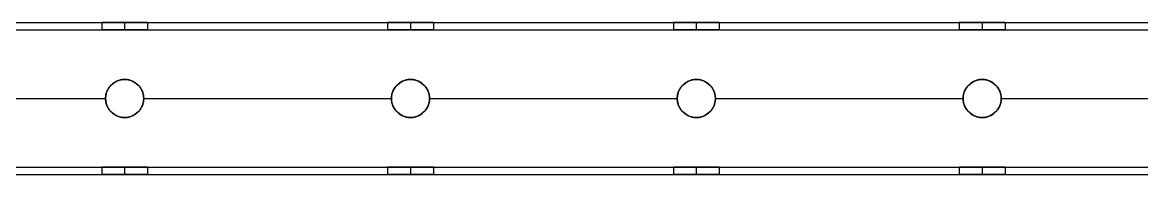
# Model space of a CAD drawing. Header units: millimetres. Extents: x 1279 to 9834, y -699 to 998.
# Drawn here: x 8812.1 to 9105.7, y -604.7 to -564.7 of the extents above; entities that cross this region are included whole.
import ezdxf

# ---------------------------------------------------------------- set-up
doc = ezdxf.new("R2010")
doc.units = ezdxf.units.MM
doc.header["$MEASUREMENT"] = 0
doc.layers.add('staal', color=7, linetype='Continuous', true_color=0x4c4c4c)

msp = doc.modelspace()

# ---------------------------------------------------------------- linework, layer by layer
at = {"layer": 'staal'}
for p, q in [((8832.89, -564.65, 2333.36), (8832.89, -566.65, 2333.36)), ((8838.89, -564.65, 2339.36), (8838.89, -566.65, 2339.36)), ((8838.89, -564.65, 2327.36), (8838.89, -566.65, 2327.36)), ((8844.89, -564.65, 2333.36), (8844.89, -566.65, 2333.36)), ((8907.89, -564.65, 2333.36), (8907.89, -566.65, 2333.36)), ((8913.89, -564.65, 2339.36), (8913.89, -566.65, 2339.36)), ((8913.89, -564.65, 2327.36), (8913.89, -566.65, 2327.36)), ((8919.89, -564.65, 2333.36), (8919.89, -566.65, 2333.36)), ((8982.89, -564.65, 2333.36), (8982.89, -566.65, 2333.36)), ((8988.89, -564.65, 2339.36), (8988.89, -566.65, 2339.36)), ((8988.89, -564.65, 2327.36), (8988.89, -566.65, 2327.36)), ((8994.89, -564.65, 2333.36), (8994.89, -566.65, 2333.36)), ((9057.89, -564.65, 2333.36), (9057.89, -566.65, 2333.36)), ((9063.89, -564.65, 2339.36), (9063.89, -566.65, 2339.36)), ((9063.89, -564.65, 2327.36), (9063.89, -566.65, 2327.36)), ((9069.89, -564.65, 2333.36), (9069.89, -566.65, 2333.36)), ((8838.89, -579.65, 2313.36), (8838.89, -579.65, 2315.36)), ((8838.89, -579.65, 2351.36), (8838.89, -579.65, 2353.36)), ((8913.89, -579.65, 2313.36), (8913.89, -579.65, 2315.36)), ((8913.89, -579.65, 2351.36), (8913.89, -579.65, 2353.36)), ((8988.89, -579.65, 2313.36), (8988.89, -579.65, 2315.36)), ((8988.89, -579.65, 2351.36), (8988.89, -579.65, 2353.36)), ((9063.89, -579.65, 2313.36), (9063.89, -579.65, 2315.36)), ((9063.89, -579.65, 2351.36), (9063.89, -579.65, 2353.36)), ((8833.89, -584.65, 2351.36), (8833.89, -584.65, 2353.36)), ((8833.89, -584.65, 2313.36), (8833.89, -584.65, 2315.36)), ((8843.89, -584.65, 2351.36), (8843.89, -584.65, 2353.36)), ((8843.89, -584.65, 2313.36), (8843.89, -584.65, 2315.36)), ((8908.89, -584.65, 2351.36), (8908.89, -584.65, 2353.36)), ((8908.89, -584.65, 2313.36), (8908.89, -584.65, 2315.36)), ((8918.89, -584.65, 2351.36), (8918.89, -584.65, 2353.36)), ((8918.89, -584.65, 2313.36), (8918.89, -584.65, 2315.36)), ((8983.89, -584.65, 2351.36), (8983.89, -584.65, 2353.36)), ((8983.89, -584.65, 2313.36), (8983.89, -584.65, 2315.36)), ((8993.89, -584.65, 2351.36), (8993.89, -584.65, 2353.36)), ((8993.89, -584.65, 2313.36), (8993.89, -584.65, 2315.36)), ((9058.89, -584.65, 2351.36), (9058.89, -584.65, 2353.36)), ((9058.89, -584.65, 2313.36), (9058.89, -584.65, 2315.36)), ((9068.89, -584.65, 2351.36), (9068.89, -584.65, 2353.36)), ((9068.89, -584.65, 2313.36), (9068.89, -584.65, 2315.36)), ((8838.89, -589.65, 2351.36), (8838.89, -589.65, 2353.36)), ((8838.89, -589.65, 2313.36), (8838.89, -589.65, 2315.36)), ((8913.89, -589.65, 2351.36), (8913.89, -589.65, 2353.36)), ((8913.89, -589.65, 2313.36), (8913.89, -589.65, 2315.36)), ((8988.89, -589.65, 2351.36), (8988.89, -589.65, 2353.36)), ((8988.89, -589.65, 2313.36), (8988.89, -589.65, 2315.36)), ((9063.89, -589.65, 2351.36), (9063.89, -589.65, 2353.36)), ((9063.89, -589.65, 2313.36), (9063.89, -589.65, 2315.36)), ((8832.89, -602.65, 2333.36), (8832.89, -604.65, 2333.36)), ((8838.89, -602.65, 2339.36), (8838.89, -604.65, 2339.36)), ((8838.89, -602.65, 2327.36), (8838.89, -604.65, 2327.36)), ((8844.89, -602.65, 2333.36), (8844.89, -604.65, 2333.36)), ((8907.89, -602.65, 2333.36), (8907.89, -604.65, 2333.36)), ((8913.89, -602.65, 2339.36), (8913.89, -604.65, 2339.36)), ((8913.89, -602.65, 2327.36), (8913.89, -604.65, 2327.36)), ((8919.89, -602.65, 2333.36), (8919.89, -604.65, 2333.36)), ((8982.89, -602.65, 2333.36), (8982.89, -604.65, 2333.36)), ((8988.89, -602.65, 2339.36), (8988.89, -604.65, 2339.36)), ((8988.89, -602.65, 2327.36), (8988.89, -604.65, 2327.36)), ((8994.89, -602.65, 2333.36), (8994.89, -604.65, 2333.36)), ((9057.89, -602.65, 2333.36), (9057.89, -604.65, 2333.36)), ((9063.89, -602.65, 2339.36), (9063.89, -604.65, 2339.36)), ((9063.89, -602.65, 2327.36), (9063.89, -604.65, 2327.36)), ((9069.89, -602.65, 2333.36), (9069.89, -604.65, 2333.36))]:
    msp.add_line(p, q, dxfattribs=at)
for centre in [(8838.89, -584.65, 2313.36), (8838.89, -584.65, 2352.36), (8838.89, -584.65, 2314.36), (8913.89, -584.65, 2313.36), (8913.89, -584.65, 2352.36), (8913.89, -584.65, 2314.36), (8988.89, -584.65, 2313.36), (8988.89, -584.65, 2352.36), (8988.89, -584.65, 2314.36), (9063.89, -584.65, 2313.36), (9063.89, -584.65, 2352.36), (9063.89, -584.65, 2314.36)]:
    msp.add_circle(centre, 5, dxfattribs=at)
for points in [[(8556.39, -566.65, 2351.36), (9176.39, -566.65, 2351.36), (9796.39, -566.65, 2351.36)], [(8556.39, -566.65, 2315.36), (9176.39, -566.65, 2315.36), (9796.39, -566.65, 2315.36)], [(8558.39, -564.65, 2313.36), (9176.39, -564.65, 2313.36), (9794.39, -564.65, 2313.36)], [(8558.39, -564.65, 2353.36), (9176.39, -564.65, 2353.36), (9794.39, -564.65, 2353.36)], [(8769.89, -564.65, 2333.36), (8801.39, -564.65, 2333.36), (8832.89, -564.65, 2333.36)], [(8769.89, -566.65, 2333.36), (8801.39, -566.65, 2333.36), (8832.89, -566.65, 2333.36)], [(8844.89, -564.65, 2333.36), (8876.39, -564.65, 2333.36), (8907.89, -564.65, 2333.36)], [(8844.89, -566.65, 2333.36), (8876.39, -566.65, 2333.36), (8907.89, -566.65, 2333.36)], [(8919.89, -564.65, 2333.36), (8951.39, -564.65, 2333.36), (8982.89, -564.65, 2333.36)], [(8919.89, -566.65, 2333.36), (8951.39, -566.65, 2333.36), (8982.89, -566.65, 2333.36)], [(8994.89, -564.65, 2333.36), (9026.39, -564.65, 2333.36), (9057.89, -564.65, 2333.36)], [(8994.89, -566.65, 2333.36), (9026.39, -566.65, 2333.36), (9057.89, -566.65, 2333.36)], [(9069.89, -564.65, 2333.36), (9101.39, -564.65, 2333.36), (9132.89, -564.65, 2333.36)], [(9069.89, -566.65, 2333.36), (9101.39, -566.65, 2333.36), (9132.89, -566.65, 2333.36)], [(8768.89, -584.65, 2353.36), (8801.39, -584.65, 2353.36), (8833.89, -584.65, 2353.36)], [(8768.89, -584.65, 2351.36), (8801.39, -584.65, 2351.36), (8833.89, -584.65, 2351.36)], [(8768.89, -584.65, 2315.36), (8801.39, -584.65, 2315.36), (8833.89, -584.65, 2315.36)], [(8768.89, -584.65, 2313.36), (8801.39, -584.65, 2313.36), (8833.89, -584.65, 2313.36)], [(8843.89, -584.65, 2353.36), (8876.39, -584.65, 2353.36), (8908.89, -584.65, 2353.36)], [(8843.89, -584.65, 2351.36), (8876.39, -584.65, 2351.36), (8908.89, -584.65, 2351.36)], [(8843.89, -584.65, 2315.36), (8876.39, -584.65, 2315.36), (8908.89, -584.65, 2315.36)], [(8843.89, -584.65, 2313.36), (8876.39, -584.65, 2313.36), (8908.89, -584.65, 2313.36)], [(8918.89, -584.65, 2353.36), (8951.39, -584.65, 2353.36), (8983.89, -584.65, 2353.36)], [(8918.89, -584.65, 2351.36), (8951.39, -584.65, 2351.36), (8983.89, -584.65, 2351.36)], [(8918.89, -584.65, 2315.36), (8951.39, -584.65, 2315.36), (8983.89, -584.65, 2315.36)], [(8918.89, -584.65, 2313.36), (8951.39, -584.65, 2313.36), (8983.89, -584.65, 2313.36)], [(8993.89, -584.65, 2353.36), (9026.39, -584.65, 2353.36), (9058.89, -584.65, 2353.36)], [(8993.89, -584.65, 2351.36), (9026.39, -584.65, 2351.36), (9058.89, -584.65, 2351.36)], [(8993.89, -584.65, 2315.36), (9026.39, -584.65, 2315.36), (9058.89, -584.65, 2315.36)], [(8993.89, -584.65, 2313.36), (9026.39, -584.65, 2313.36), (9058.89, -584.65, 2313.36)], [(9068.89, -584.65, 2353.36), (9101.39, -584.65, 2353.36), (9133.89, -584.65, 2353.36)], [(9068.89, -584.65, 2351.36), (9101.39, -584.65, 2351.36), (9133.89, -584.65, 2351.36)], [(9068.89, -584.65, 2315.36), (9101.39, -584.65, 2315.36), (9133.89, -584.65, 2315.36)], [(9068.89, -584.65, 2313.36), (9101.39, -584.65, 2313.36), (9133.89, -584.65, 2313.36)], [(8518.39, -604.65, 2313.36), (9176.39, -604.65, 2313.36), (9834.39, -604.65, 2313.36)], [(8518.39, -604.65, 2353.36), (9176.39, -604.65, 2353.36), (9834.39, -604.65, 2353.36)], [(8520.39, -602.65, 2351.36), (9176.39, -602.65, 2351.36), (9832.39, -602.65, 2351.36)], [(8520.39, -602.65, 2315.36), (9176.39, -602.65, 2315.36), (9832.39, -602.65, 2315.36)], [(8769.89, -602.65, 2333.36), (8801.39, -602.65, 2333.36), (8832.89, -602.65, 2333.36)], [(8769.89, -604.65, 2333.36), (8801.39, -604.65, 2333.36), (8832.89, -604.65, 2333.36)], [(8844.89, -602.65, 2333.36), (8876.39, -602.65, 2333.36), (8907.89, -602.65, 2333.36)], [(8844.89, -604.65, 2333.36), (8876.39, -604.65, 2333.36), (8907.89, -604.65, 2333.36)], [(8919.89, -602.65, 2333.36), (8951.39, -602.65, 2333.36), (8982.89, -602.65, 2333.36)], [(8919.89, -604.65, 2333.36), (8951.39, -604.65, 2333.36), (8982.89, -604.65, 2333.36)], [(8994.89, -602.65, 2333.36), (9026.39, -602.65, 2333.36), (9057.89, -602.65, 2333.36)], [(8994.89, -604.65, 2333.36), (9026.39, -604.65, 2333.36), (9057.89, -604.65, 2333.36)], [(9069.89, -602.65, 2333.36), (9101.39, -602.65, 2333.36), (9132.89, -602.65, 2333.36)], [(9069.89, -604.65, 2333.36), (9101.39, -604.65, 2333.36), (9132.89, -604.65, 2333.36)]]:
    msp.add_open_spline(points, degree=2, dxfattribs=at)
for points, weights, knots in [([(8838.89, -564.65, 2339.36), (8832.89, -564.65, 2339.36), (8832.89, -564.65, 2333.36), (8832.89, -564.65, 2327.36), (8838.89, -564.65, 2327.36), (8844.89, -564.65, 2327.36), (8844.89, -564.65, 2333.36), (8844.89, -564.65, 2339.36), (8838.89, -564.65, 2339.36)], [1, 0.707106781187, 1, 0.707106781187, 1, 0.707106781187, 1, 0.707106781187, 1], [0, 0, 0, 7.853982, 7.853982, 15.707963, 15.707963, 23.561945, 23.561945, 31.415927, 31.415927, 31.415927]), ([(8838.89, -566.65, 2339.36), (8844.89, -566.65, 2339.36), (8844.89, -566.65, 2333.36), (8844.89, -566.65, 2327.36), (8838.89, -566.65, 2327.36), (8832.89, -566.65, 2327.36), (8832.89, -566.65, 2333.36), (8832.89, -566.65, 2339.36), (8838.89, -566.65, 2339.36)], [1, 0.707106781187, 1, 0.707106781187, 1, 0.707106781187, 1, 0.707106781187, 1], [-31.415927, -31.415927, -31.415927, -23.561945, -23.561945, -15.707963, -15.707963, -7.853982, -7.853982, 0, 0, 0]), ([(8913.89, -564.65, 2339.36), (8907.89, -564.65, 2339.36), (8907.89, -564.65, 2333.36), (8907.89, -564.65, 2327.36), (8913.89, -564.65, 2327.36), (8919.89, -564.65, 2327.36), (8919.89, -564.65, 2333.36), (8919.89, -564.65, 2339.36), (8913.89, -564.65, 2339.36)], [1, 0.707106781187, 1, 0.707106781187, 1, 0.707106781187, 1, 0.707106781187, 1], [0, 0, 0, 7.853982, 7.853982, 15.707963, 15.707963, 23.561945, 23.561945, 31.415927, 31.415927, 31.415927]), ([(8913.89, -566.65, 2339.36), (8919.89, -566.65, 2339.36), (8919.89, -566.65, 2333.36), (8919.89, -566.65, 2327.36), (8913.89, -566.65, 2327.36), (8907.89, -566.65, 2327.36), (8907.89, -566.65, 2333.36), (8907.89, -566.65, 2339.36), (8913.89, -566.65, 2339.36)], [1, 0.707106781187, 1, 0.707106781187, 1, 0.707106781187, 1, 0.707106781187, 1], [-31.415927, -31.415927, -31.415927, -23.561945, -23.561945, -15.707963, -15.707963, -7.853982, -7.853982, 0, 0, 0]), ([(8988.89, -564.65, 2339.36), (8982.89, -564.65, 2339.36), (8982.89, -564.65, 2333.36), (8982.89, -564.65, 2327.36), (8988.89, -564.65, 2327.36), (8994.89, -564.65, 2327.36), (8994.89, -564.65, 2333.36), (8994.89, -564.65, 2339.36), (8988.89, -564.65, 2339.36)], [1, 0.707106781187, 1, 0.707106781187, 1, 0.707106781187, 1, 0.707106781187, 1], [0, 0, 0, 7.853982, 7.853982, 15.707963, 15.707963, 23.561945, 23.561945, 31.415927, 31.415927, 31.415927]), ([(8988.89, -566.65, 2339.36), (8994.89, -566.65, 2339.36), (8994.89, -566.65, 2333.36), (8994.89, -566.65, 2327.36), (8988.89, -566.65, 2327.36), (8982.89, -566.65, 2327.36), (8982.89, -566.65, 2333.36), (8982.89, -566.65, 2339.36), (8988.89, -566.65, 2339.36)], [1, 0.707106781187, 1, 0.707106781187, 1, 0.707106781187, 1, 0.707106781187, 1], [-31.415927, -31.415927, -31.415927, -23.561945, -23.561945, -15.707963, -15.707963, -7.853982, -7.853982, 0, 0, 0]), ([(9063.89, -564.65, 2339.36), (9057.89, -564.65, 2339.36), (9057.89, -564.65, 2333.36), (9057.89, -564.65, 2327.36), (9063.89, -564.65, 2327.36), (9069.89, -564.65, 2327.36), (9069.89, -564.65, 2333.36), (9069.89, -564.65, 2339.36), (9063.89, -564.65, 2339.36)], [1, 0.707106781187, 1, 0.707106781187, 1, 0.707106781187, 1, 0.707106781187, 1], [0, 0, 0, 7.853982, 7.853982, 15.707963, 15.707963, 23.561945, 23.561945, 31.415927, 31.415927, 31.415927]), ([(9063.89, -566.65, 2339.36), (9069.89, -566.65, 2339.36), (9069.89, -566.65, 2333.36), (9069.89, -566.65, 2327.36), (9063.89, -566.65, 2327.36), (9057.89, -566.65, 2327.36), (9057.89, -566.65, 2333.36), (9057.89, -566.65, 2339.36), (9063.89, -566.65, 2339.36)], [1, 0.707106781187, 1, 0.707106781187, 1, 0.707106781187, 1, 0.707106781187, 1], [-31.415927, -31.415927, -31.415927, -23.561945, -23.561945, -15.707963, -15.707963, -7.853982, -7.853982, 0, 0, 0]), ([(8838.89, -579.65, 2353.36), (8843.89, -579.65, 2353.36), (8843.89, -584.65, 2353.36), (8843.89, -589.65, 2353.36), (8838.89, -589.65, 2353.36), (8833.89, -589.65, 2353.36), (8833.89, -584.65, 2353.36), (8833.89, -579.65, 2353.36), (8838.89, -579.65, 2353.36)], [1, 0.707106781187, 1, 0.707106781187, 1, 0.707106781187, 1, 0.707106781187, 1], [-31.415927, -31.415927, -31.415927, -23.561945, -23.561945, -15.707963, -15.707963, -7.853982, -7.853982, 0, 0, 0]), ([(8838.89, -579.65, 2351.36), (8833.89, -579.65, 2351.36), (8833.89, -584.65, 2351.36), (8833.89, -589.65, 2351.36), (8838.89, -589.65, 2351.36), (8843.89, -589.65, 2351.36), (8843.89, -584.65, 2351.36), (8843.89, -579.65, 2351.36), (8838.89, -579.65, 2351.36)], [1, 0.707106781187, 1, 0.707106781187, 1, 0.707106781187, 1, 0.707106781187, 1], [0, 0, 0, 7.853982, 7.853982, 15.707963, 15.707963, 23.561945, 23.561945, 31.415927, 31.415927, 31.415927]), ([(8838.89, -579.65, 2315.36), (8843.89, -579.65, 2315.36), (8843.89, -584.65, 2315.36), (8843.89, -589.65, 2315.36), (8838.89, -589.65, 2315.36), (8833.89, -589.65, 2315.36), (8833.89, -584.65, 2315.36), (8833.89, -579.65, 2315.36), (8838.89, -579.65, 2315.36)], [1, 0.707106781187, 1, 0.707106781187, 1, 0.707106781187, 1, 0.707106781187, 1], [-31.415927, -31.415927, -31.415927, -23.561945, -23.561945, -15.707963, -15.707963, -7.853982, -7.853982, 0, 0, 0]), ([(8913.89, -579.65, 2353.36), (8918.89, -579.65, 2353.36), (8918.89, -584.65, 2353.36), (8918.89, -589.65, 2353.36), (8913.89, -589.65, 2353.36), (8908.89, -589.65, 2353.36), (8908.89, -584.65, 2353.36), (8908.89, -579.65, 2353.36), (8913.89, -579.65, 2353.36)], [1, 0.707106781187, 1, 0.707106781187, 1, 0.707106781187, 1, 0.707106781187, 1], [-31.415927, -31.415927, -31.415927, -23.561945, -23.561945, -15.707963, -15.707963, -7.853982, -7.853982, 0, 0, 0]), ([(8913.89, -579.65, 2351.36), (8908.89, -579.65, 2351.36), (8908.89, -584.65, 2351.36), (8908.89, -589.65, 2351.36), (8913.89, -589.65, 2351.36), (8918.89, -589.65, 2351.36), (8918.89, -584.65, 2351.36), (8918.89, -579.65, 2351.36), (8913.89, -579.65, 2351.36)], [1, 0.707106781187, 1, 0.707106781187, 1, 0.707106781187, 1, 0.707106781187, 1], [0, 0, 0, 7.853982, 7.853982, 15.707963, 15.707963, 23.561945, 23.561945, 31.415927, 31.415927, 31.415927]), ([(8913.89, -579.65, 2315.36), (8918.89, -579.65, 2315.36), (8918.89, -584.65, 2315.36), (8918.89, -589.65, 2315.36), (8913.89, -589.65, 2315.36), (8908.89, -589.65, 2315.36), (8908.89, -584.65, 2315.36), (8908.89, -579.65, 2315.36), (8913.89, -579.65, 2315.36)], [1, 0.707106781187, 1, 0.707106781187, 1, 0.707106781187, 1, 0.707106781187, 1], [-31.415927, -31.415927, -31.415927, -23.561945, -23.561945, -15.707963, -15.707963, -7.853982, -7.853982, 0, 0, 0]), ([(8988.89, -579.65, 2353.36), (8993.89, -579.65, 2353.36), (8993.89, -584.65, 2353.36), (8993.89, -589.65, 2353.36), (8988.89, -589.65, 2353.36), (8983.89, -589.65, 2353.36), (8983.89, -584.65, 2353.36), (8983.89, -579.65, 2353.36), (8988.89, -579.65, 2353.36)], [1, 0.707106781187, 1, 0.707106781187, 1, 0.707106781187, 1, 0.707106781187, 1], [-31.415927, -31.415927, -31.415927, -23.561945, -23.561945, -15.707963, -15.707963, -7.853982, -7.853982, 0, 0, 0]), ([(8988.89, -579.65, 2351.36), (8983.89, -579.65, 2351.36), (8983.89, -584.65, 2351.36), (8983.89, -589.65, 2351.36), (8988.89, -589.65, 2351.36), (8993.89, -589.65, 2351.36), (8993.89, -584.65, 2351.36), (8993.89, -579.65, 2351.36), (8988.89, -579.65, 2351.36)], [1, 0.707106781187, 1, 0.707106781187, 1, 0.707106781187, 1, 0.707106781187, 1], [0, 0, 0, 7.853982, 7.853982, 15.707963, 15.707963, 23.561945, 23.561945, 31.415927, 31.415927, 31.415927]), ([(8988.89, -579.65, 2315.36), (8993.89, -579.65, 2315.36), (8993.89, -584.65, 2315.36), (8993.89, -589.65, 2315.36), (8988.89, -589.65, 2315.36), (8983.89, -589.65, 2315.36), (8983.89, -584.65, 2315.36), (8983.89, -579.65, 2315.36), (8988.89, -579.65, 2315.36)], [1, 0.707106781187, 1, 0.707106781187, 1, 0.707106781187, 1, 0.707106781187, 1], [-31.415927, -31.415927, -31.415927, -23.561945, -23.561945, -15.707963, -15.707963, -7.853982, -7.853982, 0, 0, 0]), ([(9063.89, -579.65, 2353.36), (9068.89, -579.65, 2353.36), (9068.89, -584.65, 2353.36), (9068.89, -589.65, 2353.36), (9063.89, -589.65, 2353.36), (9058.89, -589.65, 2353.36), (9058.89, -584.65, 2353.36), (9058.89, -579.65, 2353.36), (9063.89, -579.65, 2353.36)], [1, 0.707106781187, 1, 0.707106781187, 1, 0.707106781187, 1, 0.707106781187, 1], [-31.415927, -31.415927, -31.415927, -23.561945, -23.561945, -15.707963, -15.707963, -7.853982, -7.853982, 0, 0, 0]), ([(9063.89, -579.65, 2351.36), (9058.89, -579.65, 2351.36), (9058.89, -584.65, 2351.36), (9058.89, -589.65, 2351.36), (9063.89, -589.65, 2351.36), (9068.89, -589.65, 2351.36), (9068.89, -584.65, 2351.36), (9068.89, -579.65, 2351.36), (9063.89, -579.65, 2351.36)], [1, 0.707106781187, 1, 0.707106781187, 1, 0.707106781187, 1, 0.707106781187, 1], [0, 0, 0, 7.853982, 7.853982, 15.707963, 15.707963, 23.561945, 23.561945, 31.415927, 31.415927, 31.415927]), ([(9063.89, -579.65, 2315.36), (9068.89, -579.65, 2315.36), (9068.89, -584.65, 2315.36), (9068.89, -589.65, 2315.36), (9063.89, -589.65, 2315.36), (9058.89, -589.65, 2315.36), (9058.89, -584.65, 2315.36), (9058.89, -579.65, 2315.36), (9063.89, -579.65, 2315.36)], [1, 0.707106781187, 1, 0.707106781187, 1, 0.707106781187, 1, 0.707106781187, 1], [-31.415927, -31.415927, -31.415927, -23.561945, -23.561945, -15.707963, -15.707963, -7.853982, -7.853982, 0, 0, 0]), ([(8838.89, -602.65, 2339.36), (8832.89, -602.65, 2339.36), (8832.89, -602.65, 2333.36), (8832.89, -602.65, 2327.36), (8838.89, -602.65, 2327.36), (8844.89, -602.65, 2327.36), (8844.89, -602.65, 2333.36), (8844.89, -602.65, 2339.36), (8838.89, -602.65, 2339.36)], [0.999999860338, 0.707106851018, 1, 0.707106781187, 1, 0.707106781187, 1, 0.707106851018, 0.999999860338], [0, 0, 0, 7.853981, 7.853981, 15.707963, 15.707963, 23.561946, 23.561946, 31.415927, 31.415927, 31.415927]), ([(8838.89, -604.65, 2339.36), (8844.89, -604.65, 2339.36), (8844.89, -604.65, 2333.36), (8844.89, -604.65, 2327.36), (8838.89, -604.65, 2327.36), (8832.89, -604.65, 2327.36), (8832.89, -604.65, 2333.36), (8832.89, -604.65, 2339.36), (8838.89, -604.65, 2339.36)], [1, 0.707106781187, 1, 0.707106781187, 1, 0.707106781187, 1, 0.707106781187, 1], [-31.415927, -31.415927, -31.415927, -23.561945, -23.561945, -15.707963, -15.707963, -7.853982, -7.853982, 0, 0, 0]), ([(8913.89, -602.65, 2339.36), (8907.89, -602.65, 2339.36), (8907.89, -602.65, 2333.36), (8907.89, -602.65, 2327.36), (8913.89, -602.65, 2327.36), (8919.89, -602.65, 2327.36), (8919.89, -602.65, 2333.36), (8919.89, -602.65, 2339.36), (8913.89, -602.65, 2339.36)], [0.999999860338, 0.707106851018, 1, 0.707106781187, 1, 0.707106781187, 1, 0.707106851018, 0.999999860338], [0, 0, 0, 7.853981, 7.853981, 15.707963, 15.707963, 23.561946, 23.561946, 31.415927, 31.415927, 31.415927]), ([(8913.89, -604.65, 2339.36), (8919.89, -604.65, 2339.36), (8919.89, -604.65, 2333.36), (8919.89, -604.65, 2327.36), (8913.89, -604.65, 2327.36), (8907.89, -604.65, 2327.36), (8907.89, -604.65, 2333.36), (8907.89, -604.65, 2339.36), (8913.89, -604.65, 2339.36)], [1, 0.707106781187, 1, 0.707106781187, 1, 0.707106781187, 1, 0.707106781187, 1], [-31.415927, -31.415927, -31.415927, -23.561945, -23.561945, -15.707963, -15.707963, -7.853982, -7.853982, 0, 0, 0]), ([(8988.89, -602.65, 2339.36), (8982.89, -602.65, 2339.36), (8982.89, -602.65, 2333.36), (8982.89, -602.65, 2327.36), (8988.89, -602.65, 2327.36), (8994.89, -602.65, 2327.36), (8994.89, -602.65, 2333.36), (8994.89, -602.65, 2339.36), (8988.89, -602.65, 2339.36)], [1, 0.707106781187, 1, 0.707106781187, 1, 0.707106781187, 1, 0.707106781187, 1], [0, 0, 0, 7.853982, 7.853982, 15.707963, 15.707963, 23.561945, 23.561945, 31.415927, 31.415927, 31.415927]), ([(8988.89, -604.65, 2339.36), (8994.89, -604.65, 2339.36), (8994.89, -604.65, 2333.36), (8994.89, -604.65, 2327.36), (8988.89, -604.65, 2327.36), (8982.89, -604.65, 2327.36), (8982.89, -604.65, 2333.36), (8982.89, -604.65, 2339.36), (8988.89, -604.65, 2339.36)], [1, 0.707106781187, 1, 0.707106781187, 1, 0.707106781187, 1, 0.707106781187, 1], [-31.415927, -31.415927, -31.415927, -23.561945, -23.561945, -15.707963, -15.707963, -7.853982, -7.853982, 0, 0, 0]), ([(9063.89, -602.65, 2339.36), (9057.89, -602.65, 2339.36), (9057.89, -602.65, 2333.36), (9057.89, -602.65, 2327.36), (9063.89, -602.65, 2327.36), (9069.89, -602.65, 2327.36), (9069.89, -602.65, 2333.36), (9069.89, -602.65, 2339.36), (9063.89, -602.65, 2339.36)], [1, 0.707106781187, 1, 0.707106781187, 1, 0.707106781187, 1, 0.707106781187, 1], [0, 0, 0, 7.853982, 7.853982, 15.707963, 15.707963, 23.561945, 23.561945, 31.415927, 31.415927, 31.415927]), ([(9063.89, -604.65, 2339.36), (9069.89, -604.65, 2339.36), (9069.89, -604.65, 2333.36), (9069.89, -604.65, 2327.36), (9063.89, -604.65, 2327.36), (9057.89, -604.65, 2327.36), (9057.89, -604.65, 2333.36), (9057.89, -604.65, 2339.36), (9063.89, -604.65, 2339.36)], [1, 0.707106781187, 1, 0.707106781187, 1, 0.707106781187, 1, 0.707106781187, 1], [-31.415927, -31.415927, -31.415927, -23.561945, -23.561945, -15.707963, -15.707963, -7.853982, -7.853982, 0, 0, 0])]:
    msp.add_rational_spline(points, weights, degree=2, knots=knots, dxfattribs=at)

doc.saveas('drawing.dxf')
